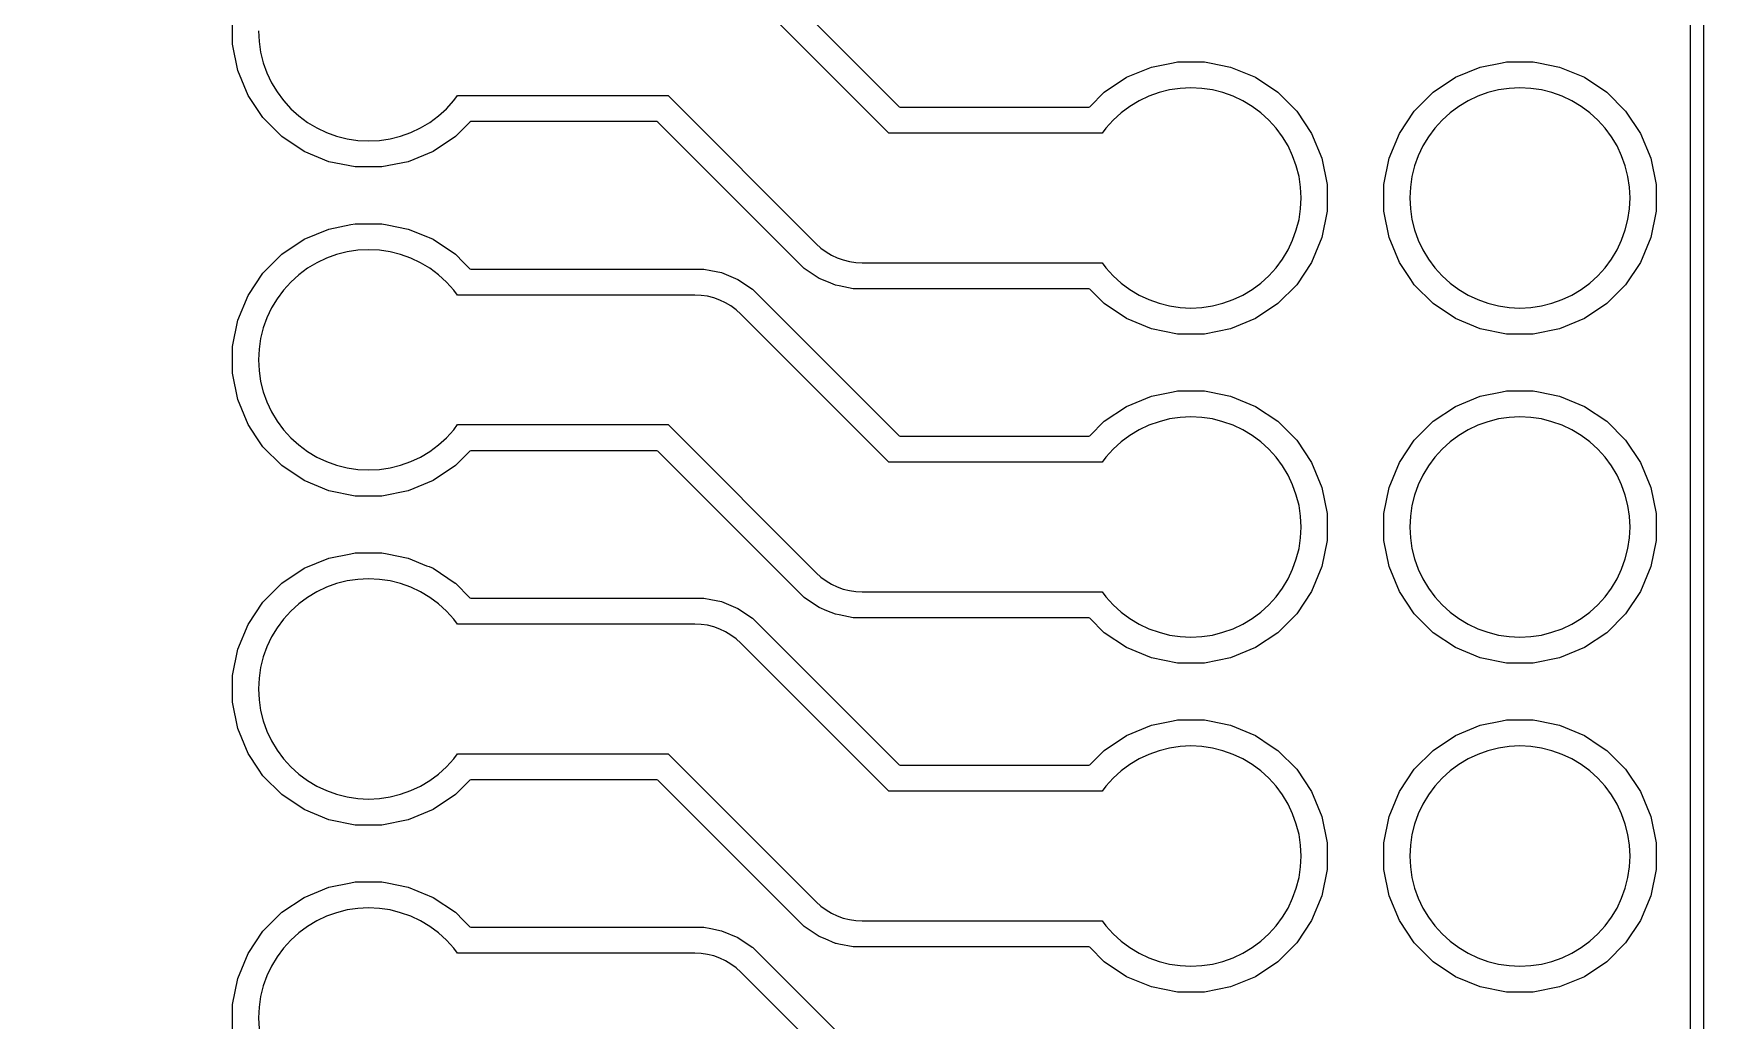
# Model space of a CAD drawing. Header units: metres. Extents: x 44.9 to 117.2, y -105.5 to -49.4.
# Drawn here: x 104.35 to 117.24, y -77.47 to -69.85 of the extents above; entities that cross this region are included whole.
import ezdxf

# ---------------------------------------------------------------- set-up
doc = ezdxf.new("R2010")
doc.units = ezdxf.units.M

msp = doc.modelspace()

# ---------------------------------------------------------------- linework, layer by layer
for points in [[(44.858, -105.51), (44.858, -49.43), (117.242, -49.43), (117.242, -105.51), (44.858, -105.51)], [(117.142, -105.398), (117.142, -49.542)], [(109.901, -69.286), (110.548, -69.933), (111.031, -70.416), (111.039, -70.419), (112.494, -70.419), (112.502, -70.416), (112.614, -70.304), (112.614, -70.304), (112.614, -70.304), (112.614, -70.304), (112.614, -70.304), (112.614, -70.304), (112.786, -70.189), (112.786, -70.189), (112.786, -70.189), (112.786, -70.189), (112.786, -70.189), (112.786, -70.189), (112.978, -70.11), (112.978, -70.11), (112.978, -70.11), (112.978, -70.11), (112.978, -70.11), (112.978, -70.11), (112.978, -70.11), (112.978, -70.11), (113.147, -70.076), (113.181, -70.069), (113.181, -70.069), (113.181, -70.069), (113.181, -70.069), (113.181, -70.069), (113.181, -70.069), (113.387, -70.069), (113.387, -70.069), (113.387, -70.069), (113.387, -70.069), (113.387, -70.069), (113.387, -70.069), (113.428, -70.077), (113.59, -70.11), (113.59, -70.11), (113.59, -70.11), (113.59, -70.11), (113.59, -70.11), (113.59, -70.11), (113.59, -70.11), (113.59, -70.11), (113.782, -70.189), (113.782, -70.189), (113.782, -70.189), (113.782, -70.189), (113.782, -70.189), (113.782, -70.189), (113.954, -70.304), (113.954, -70.304), (113.954, -70.304), (113.954, -70.304), (113.954, -70.304), (113.954, -70.304), (113.954, -70.304), (113.954, -70.304), (114.1, -70.45), (114.1, -70.45), (114.1, -70.45), (114.1, -70.45), (114.1, -70.45), (114.1, -70.45), (114.215, -70.622), (114.215, -70.622), (114.215, -70.622), (114.215, -70.622), (114.215, -70.622), (114.215, -70.622), (114.294, -70.814), (114.294, -70.814), (114.294, -70.814), (114.294, -70.814), (114.294, -70.814), (114.294, -70.814), (114.335, -71.017), (114.335, -71.017), (114.335, -71.017), (114.335, -71.017), (114.335, -71.017), (114.335, -71.017), (114.335, -71.223), (114.335, -71.223), (114.335, -71.223), (114.335, -71.223), (114.335, -71.223), (114.335, -71.223), (114.294, -71.426), (114.294, -71.426), (114.294, -71.426), (114.294, -71.426), (114.294, -71.426), (114.294, -71.426), (114.215, -71.618), (114.215, -71.618), (114.215, -71.618), (114.215, -71.618), (114.215, -71.618), (114.215, -71.618), (114.1, -71.79), (114.1, -71.79), (114.1, -71.79), (114.1, -71.79), (114.1, -71.79), (114.1, -71.79), (113.954, -71.936), (113.954, -71.936), (113.954, -71.936), (113.954, -71.936), (113.954, -71.936), (113.954, -71.936), (113.782, -72.051), (113.782, -72.051), (113.782, -72.051), (113.782, -72.051), (113.782, -72.051), (113.782, -72.051), (113.59, -72.13), (113.59, -72.13), (113.59, -72.13), (113.59, -72.13), (113.59, -72.13), (113.59, -72.13), (113.387, -72.171), (113.387, -72.171), (113.387, -72.171), (113.387, -72.171), (113.387, -72.171), (113.387, -72.171), (113.181, -72.171), (113.181, -72.171), (113.181, -72.171), (113.181, -72.171), (113.181, -72.171), (113.181, -72.171), (112.978, -72.13), (112.978, -72.13), (112.978, -72.13), (112.978, -72.13), (112.978, -72.13), (112.978, -72.13), (112.786, -72.051), (112.786, -72.051), (112.786, -72.051), (112.786, -72.051), (112.786, -72.051), (112.786, -72.051), (112.614, -71.936), (112.614, -71.936), (112.614, -71.936), (112.614, -71.936), (112.614, -71.936), (112.614, -71.936), (112.502, -71.824), (112.494, -71.821), (110.675, -71.821), (110.675, -71.821), (110.675, -71.821), (110.675, -71.821), (110.675, -71.821), (110.675, -71.821), (110.567, -71.799), (110.54, -71.794), (110.54, -71.794), (110.54, -71.794), (110.54, -71.794), (110.54, -71.794), (110.54, -71.794), (110.484, -71.771), (110.412, -71.741), (110.412, -71.741), (110.412, -71.741), (110.412, -71.741), (110.412, -71.741), (110.412, -71.741), (110.297, -71.664), (110.297, -71.664), (110.297, -71.664), (110.297, -71.664), (110.297, -71.664), (110.297, -71.664), (109.719, -71.086), (109.167, -70.534), (109.159, -70.531), (107.724, -70.531), (107.716, -70.534), (107.604, -70.646), (107.604, -70.646), (107.604, -70.646), (107.604, -70.646), (107.604, -70.646), (107.604, -70.646), (107.432, -70.761), (107.432, -70.761), (107.432, -70.761), (107.432, -70.761), (107.432, -70.761), (107.432, -70.761), (107.24, -70.84), (107.24, -70.84), (107.24, -70.84), (107.24, -70.84), (107.24, -70.84), (107.24, -70.84), (107.037, -70.881), (107.037, -70.881), (107.037, -70.881), (107.037, -70.881), (107.037, -70.881), (107.037, -70.881), (106.831, -70.881), (106.831, -70.881), (106.831, -70.881), (106.831, -70.881), (106.831, -70.881), (106.831, -70.881), (106.628, -70.84), (106.628, -70.84), (106.628, -70.84), (106.628, -70.84), (106.628, -70.84), (106.628, -70.84), (106.436, -70.761), (106.436, -70.761), (106.436, -70.761), (106.436, -70.761), (106.436, -70.761), (106.436, -70.761), (106.264, -70.646), (106.264, -70.646), (106.264, -70.646), (106.264, -70.646), (106.264, -70.646), (106.264, -70.646), (106.118, -70.5), (106.118, -70.5), (106.118, -70.5), (106.118, -70.5), (106.118, -70.5), (106.118, -70.5), (106.118, -70.5), (106.118, -70.5), (106.003, -70.328), (106.003, -70.328), (106.003, -70.328), (106.003, -70.328), (106.003, -70.328), (106.003, -70.328), (105.924, -70.136), (105.924, -70.136), (105.924, -70.136), (105.924, -70.136), (105.924, -70.136), (105.924, -70.136), (105.924, -70.136), (105.924, -70.136), (105.883, -69.933), (105.883, -69.933), (105.883, -69.933), (105.883, -69.933), (105.883, -69.933), (105.883, -69.933), (105.883, -69.727)], [(106.088, -69.913), (106.1, -69.996), (106.121, -70.077), (106.149, -70.155), (106.184, -70.231), (106.227, -70.302), (106.277, -70.369), (106.333, -70.431), (106.395, -70.487), (106.462, -70.537), (106.533, -70.58), (106.609, -70.615), (106.687, -70.643), (106.687, -70.643), (106.768, -70.664), (106.851, -70.676), (106.934, -70.68), (107.017, -70.676), (107.1, -70.664), (107.181, -70.643), (107.259, -70.615), (107.335, -70.58), (107.406, -70.537), (107.473, -70.487), (107.535, -70.431), (107.591, -70.369), (107.62, -70.33), (107.62, -70.33), (107.62, -70.33), (107.62, -70.33), (107.62, -70.33), (107.62, -70.33), (107.62, -70.33), (107.62, -70.33), (107.62, -70.33), (107.62, -70.33), (107.62, -70.33), (107.62, -70.33), (107.62, -70.33), (107.62, -70.33), (107.62, -70.33), (107.62, -70.33), (107.62, -70.33), (107.62, -70.33), (107.62, -70.33), (107.62, -70.33), (107.62, -70.33), (107.62, -70.33), (109.247, -70.33), (109.247, -70.33), (109.247, -70.33), (109.247, -70.33), (109.247, -70.33), (109.247, -70.33), (109.247, -70.33), (109.247, -70.33), (109.247, -70.33), (109.247, -70.33), (109.247, -70.33), (109.247, -70.33), (109.247, -70.33), (109.247, -70.33), (109.247, -70.33), (109.247, -70.33), (109.247, -70.33), (109.247, -70.33), (110.39, -71.474), (110.427, -71.507), (110.466, -71.536), (110.508, -71.561), (110.553, -71.582), (110.599, -71.599), (110.599, -71.599), (110.646, -71.611), (110.695, -71.618), (110.744, -71.62), (112.598, -71.62), (112.598, -71.62), (112.598, -71.62), (112.598, -71.62), (112.598, -71.62), (112.598, -71.62), (112.598, -71.62), (112.598, -71.62), (112.598, -71.62), (112.598, -71.62), (112.598, -71.62), (112.598, -71.62), (112.598, -71.62), (112.598, -71.62), (112.598, -71.62), (112.598, -71.62), (112.598, -71.62), (112.598, -71.62), (112.598, -71.62), (112.598, -71.62), (112.598, -71.62), (112.598, -71.62), (112.627, -71.659), (112.683, -71.721), (112.745, -71.777), (112.812, -71.827), (112.883, -71.87), (112.959, -71.905), (113.037, -71.933), (113.037, -71.933), (113.118, -71.954), (113.201, -71.966), (113.284, -71.97), (113.367, -71.966), (113.45, -71.954), (113.531, -71.933), (113.609, -71.905), (113.685, -71.87), (113.756, -71.827), (113.823, -71.777), (113.885, -71.721), (113.941, -71.659), (113.991, -71.592), (114.034, -71.521), (114.069, -71.445), (114.097, -71.367), (114.097, -71.367), (114.118, -71.286), (114.13, -71.203), (114.134, -71.12), (114.13, -71.037), (114.118, -70.954), (114.097, -70.873), (114.069, -70.795), (114.034, -70.719), (113.991, -70.648), (113.941, -70.581), (113.885, -70.519), (113.823, -70.463), (113.756, -70.413), (113.685, -70.37), (113.609, -70.335), (113.531, -70.307), (113.531, -70.307), (113.45, -70.286), (113.367, -70.274), (113.284, -70.27), (113.201, -70.274), (113.118, -70.286), (113.037, -70.307), (112.959, -70.335), (112.883, -70.37), (112.812, -70.413), (112.745, -70.463), (112.683, -70.519), (112.627, -70.581), (112.598, -70.62), (112.598, -70.62), (112.598, -70.62), (112.598, -70.62), (112.598, -70.62), (112.598, -70.62), (112.598, -70.62), (112.598, -70.62), (112.598, -70.62), (112.598, -70.62), (112.598, -70.62), (112.598, -70.62), (112.598, -70.62), (112.598, -70.62), (112.598, -70.62), (112.598, -70.62), (112.598, -70.62), (112.598, -70.62), (112.598, -70.62), (112.598, -70.62), (112.598, -70.62), (112.598, -70.62), (110.951, -70.62), (110.951, -70.62), (110.951, -70.62), (110.951, -70.62), (110.951, -70.62), (110.951, -70.62), (110.951, -70.62), (110.951, -70.62), (110.951, -70.62), (110.951, -70.62), (110.951, -70.62), (110.951, -70.62), (110.951, -70.62), (110.951, -70.62), (110.951, -70.62), (110.951, -70.62), (110.951, -70.62), (110.951, -70.62), (109.808, -69.476)], [(106.084, -69.83), (106.088, -69.913)], [(114.773, -71.017), (114.814, -70.814), (114.814, -70.814), (114.814, -70.814), (114.814, -70.814), (114.814, -70.814), (114.814, -70.814), (114.814, -70.814), (114.814, -70.814), (114.893, -70.622), (114.893, -70.622), (114.893, -70.622), (114.893, -70.622), (114.893, -70.622), (114.893, -70.622), (115.008, -70.45), (115.008, -70.45), (115.008, -70.45), (115.008, -70.45), (115.008, -70.45), (115.008, -70.45), (115.154, -70.304), (115.154, -70.304), (115.154, -70.304), (115.154, -70.304), (115.154, -70.304), (115.154, -70.304), (115.326, -70.189), (115.326, -70.189), (115.326, -70.189), (115.326, -70.189), (115.326, -70.189), (115.326, -70.189), (115.518, -70.11), (115.518, -70.11), (115.518, -70.11), (115.518, -70.11), (115.518, -70.11), (115.518, -70.11), (115.518, -70.11), (115.518, -70.11), (115.687, -70.076), (115.721, -70.069), (115.721, -70.069), (115.721, -70.069), (115.721, -70.069), (115.721, -70.069), (115.721, -70.069), (115.927, -70.069), (115.927, -70.069), (115.927, -70.069), (115.927, -70.069), (115.927, -70.069), (115.927, -70.069), (115.968, -70.077), (116.13, -70.11), (116.13, -70.11), (116.13, -70.11), (116.13, -70.11), (116.13, -70.11), (116.13, -70.11), (116.13, -70.11), (116.13, -70.11), (116.322, -70.189), (116.322, -70.189), (116.322, -70.189), (116.322, -70.189), (116.322, -70.189), (116.322, -70.189), (116.494, -70.304), (116.494, -70.304), (116.494, -70.304), (116.494, -70.304), (116.494, -70.304), (116.494, -70.304), (116.494, -70.304), (116.494, -70.304), (116.64, -70.45), (116.64, -70.45), (116.64, -70.45), (116.64, -70.45), (116.64, -70.45), (116.64, -70.45), (116.755, -70.622), (116.755, -70.622), (116.755, -70.622), (116.755, -70.622), (116.755, -70.622), (116.755, -70.622), (116.834, -70.814), (116.834, -70.814), (116.834, -70.814), (116.834, -70.814), (116.834, -70.814), (116.834, -70.814), (116.875, -71.017), (116.875, -71.017), (116.875, -71.017), (116.875, -71.017), (116.875, -71.017), (116.875, -71.017), (116.875, -71.223), (116.875, -71.223), (116.875, -71.223), (116.875, -71.223), (116.875, -71.223), (116.875, -71.223), (116.834, -71.426), (116.834, -71.426), (116.834, -71.426), (116.834, -71.426), (116.834, -71.426), (116.834, -71.426), (116.755, -71.618), (116.755, -71.618), (116.755, -71.618), (116.755, -71.618), (116.755, -71.618), (116.755, -71.618), (116.64, -71.79), (116.64, -71.79), (116.64, -71.79), (116.64, -71.79), (116.64, -71.79), (116.64, -71.79), (116.494, -71.936), (116.494, -71.936), (116.494, -71.936), (116.494, -71.936), (116.494, -71.936), (116.494, -71.936), (116.322, -72.051), (116.322, -72.051), (116.322, -72.051), (116.322, -72.051), (116.322, -72.051), (116.322, -72.051), (116.13, -72.13), (116.13, -72.13), (116.13, -72.13), (116.13, -72.13), (116.13, -72.13), (116.13, -72.13), (115.927, -72.171), (115.927, -72.171), (115.927, -72.171), (115.927, -72.171), (115.927, -72.171), (115.927, -72.171), (115.721, -72.171), (115.721, -72.171), (115.721, -72.171), (115.721, -72.171), (115.721, -72.171), (115.721, -72.171), (115.518, -72.13), (115.518, -72.13), (115.518, -72.13), (115.518, -72.13), (115.518, -72.13), (115.518, -72.13), (115.326, -72.051), (115.326, -72.051), (115.326, -72.051), (115.326, -72.051), (115.326, -72.051), (115.326, -72.051), (115.154, -71.936), (115.154, -71.936), (115.154, -71.936), (115.154, -71.936), (115.154, -71.936), (115.154, -71.936), (115.008, -71.79), (115.008, -71.79), (115.008, -71.79), (115.008, -71.79), (115.008, -71.79), (115.008, -71.79), (114.981, -71.749), (114.893, -71.618), (114.893, -71.618), (114.893, -71.618), (114.893, -71.618), (114.893, -71.618), (114.893, -71.618), (114.814, -71.426), (114.814, -71.426), (114.814, -71.426), (114.814, -71.426), (114.814, -71.426), (114.814, -71.426), (114.814, -71.426), (114.814, -71.426), (114.773, -71.223), (114.773, -71.223), (114.773, -71.223), (114.773, -71.223), (114.773, -71.223), (114.773, -71.223), (114.773, -71.017), (114.773, -71.017), (114.773, -71.017), (114.773, -71.017), (114.773, -71.017), (114.773, -71.017)], [(114.978, -71.203), (114.99, -71.286), (115.011, -71.367), (115.039, -71.445), (115.074, -71.521), (115.117, -71.592), (115.167, -71.659), (115.223, -71.721), (115.285, -71.777), (115.352, -71.827), (115.423, -71.87), (115.499, -71.905), (115.577, -71.933), (115.577, -71.933), (115.658, -71.954), (115.741, -71.966), (115.824, -71.97), (115.907, -71.966), (115.99, -71.954), (116.071, -71.933), (116.149, -71.905), (116.225, -71.87), (116.296, -71.827), (116.363, -71.777), (116.425, -71.721), (116.481, -71.659), (116.531, -71.592), (116.574, -71.521), (116.609, -71.445), (116.637, -71.367), (116.637, -71.367), (116.658, -71.286), (116.67, -71.203), (116.674, -71.12), (116.67, -71.037), (116.658, -70.954), (116.637, -70.873), (116.609, -70.795), (116.574, -70.719), (116.531, -70.648), (116.481, -70.581), (116.425, -70.519), (116.363, -70.463), (116.296, -70.413), (116.225, -70.37), (116.149, -70.335), (116.071, -70.307), (116.071, -70.307), (115.99, -70.286), (115.907, -70.274), (115.824, -70.27), (115.741, -70.274), (115.658, -70.286), (115.577, -70.307), (115.499, -70.335), (115.423, -70.37), (115.352, -70.413), (115.285, -70.463), (115.223, -70.519), (115.167, -70.581), (115.117, -70.648), (115.074, -70.719), (115.039, -70.795), (115.011, -70.873), (115.011, -70.873), (114.99, -70.954), (114.978, -71.037), (114.974, -71.12), (114.978, -71.203)], [(105.883, -72.267), (105.924, -72.064), (105.924, -72.064), (105.924, -72.064), (105.924, -72.064), (105.924, -72.064), (105.924, -72.064), (105.924, -72.064), (105.924, -72.064), (106.003, -71.872), (106.003, -71.872), (106.003, -71.872), (106.003, -71.872), (106.003, -71.872), (106.003, -71.872), (106.118, -71.7), (106.118, -71.7), (106.118, -71.7), (106.118, -71.7), (106.118, -71.7), (106.118, -71.7), (106.264, -71.554), (106.264, -71.554), (106.264, -71.554), (106.264, -71.554), (106.264, -71.554), (106.264, -71.554), (106.436, -71.439), (106.436, -71.439), (106.436, -71.439), (106.436, -71.439), (106.436, -71.439), (106.436, -71.439), (106.628, -71.36), (106.628, -71.36), (106.628, -71.36), (106.628, -71.36), (106.628, -71.36), (106.628, -71.36), (106.628, -71.36), (106.628, -71.36), (106.797, -71.326), (106.831, -71.319), (106.831, -71.319), (106.831, -71.319), (106.831, -71.319), (106.831, -71.319), (106.831, -71.319), (107.037, -71.319), (107.037, -71.319), (107.037, -71.319), (107.037, -71.319), (107.037, -71.319), (107.037, -71.319), (107.078, -71.327), (107.24, -71.36), (107.24, -71.36), (107.24, -71.36), (107.24, -71.36), (107.24, -71.36), (107.24, -71.36), (107.24, -71.36), (107.24, -71.36), (107.388, -71.421), (107.401, -71.426), (107.432, -71.439), (107.432, -71.439), (107.432, -71.439), (107.432, -71.439), (107.432, -71.439), (107.432, -71.439), (107.604, -71.554), (107.604, -71.554), (107.604, -71.554), (107.604, -71.554), (107.604, -71.554), (107.604, -71.554), (107.604, -71.554), (107.604, -71.554), (107.667, -71.618), (107.716, -71.666), (107.724, -71.669), (109.523, -71.669), (109.523, -71.669), (109.523, -71.669), (109.523, -71.669), (109.523, -71.669), (109.523, -71.669), (109.577, -71.68), (109.658, -71.696), (109.658, -71.696), (109.658, -71.696), (109.658, -71.696), (109.658, -71.696), (109.658, -71.696), (109.786, -71.749), (109.786, -71.749), (109.786, -71.749), (109.786, -71.749), (109.786, -71.749), (109.786, -71.749), (109.898, -71.824), (109.901, -71.826), (109.901, -71.826), (109.901, -71.826), (109.901, -71.826), (109.901, -71.826), (109.901, -71.826), (110.47, -72.395), (111.031, -72.956), (111.039, -72.959), (112.494, -72.959), (112.502, -72.956), (112.614, -72.844), (112.614, -72.844), (112.614, -72.844), (112.614, -72.844), (112.614, -72.844), (112.614, -72.844), (112.786, -72.729), (112.786, -72.729), (112.786, -72.729), (112.786, -72.729), (112.786, -72.729), (112.786, -72.729), (112.978, -72.65), (112.978, -72.65), (112.978, -72.65), (112.978, -72.65), (112.978, -72.65), (112.978, -72.65), (112.978, -72.65), (112.978, -72.65), (113.147, -72.616), (113.181, -72.609), (113.181, -72.609), (113.181, -72.609), (113.181, -72.609), (113.181, -72.609), (113.181, -72.609), (113.387, -72.609), (113.387, -72.609), (113.387, -72.609), (113.387, -72.609), (113.387, -72.609), (113.387, -72.609), (113.428, -72.617), (113.59, -72.65), (113.59, -72.65), (113.59, -72.65), (113.59, -72.65), (113.59, -72.65), (113.59, -72.65), (113.59, -72.65), (113.59, -72.65), (113.782, -72.729), (113.782, -72.729), (113.782, -72.729), (113.782, -72.729), (113.782, -72.729), (113.782, -72.729), (113.954, -72.844), (113.954, -72.844), (113.954, -72.844), (113.954, -72.844), (113.954, -72.844), (113.954, -72.844), (113.954, -72.844), (113.954, -72.844), (114.1, -72.99), (114.1, -72.99), (114.1, -72.99), (114.1, -72.99), (114.1, -72.99), (114.1, -72.99), (114.215, -73.162), (114.215, -73.162), (114.215, -73.162), (114.215, -73.162), (114.215, -73.162), (114.215, -73.162), (114.294, -73.354), (114.294, -73.354), (114.294, -73.354), (114.294, -73.354), (114.294, -73.354), (114.294, -73.354), (114.335, -73.557), (114.335, -73.557), (114.335, -73.557), (114.335, -73.557), (114.335, -73.557), (114.335, -73.557), (114.335, -73.763), (114.335, -73.763), (114.335, -73.763), (114.335, -73.763), (114.335, -73.763), (114.335, -73.763), (114.294, -73.966), (114.294, -73.966), (114.294, -73.966), (114.294, -73.966), (114.294, -73.966), (114.294, -73.966), (114.215, -74.158), (114.215, -74.158), (114.215, -74.158), (114.215, -74.158), (114.215, -74.158), (114.215, -74.158), (114.1, -74.33), (114.1, -74.33), (114.1, -74.33), (114.1, -74.33), (114.1, -74.33), (114.1, -74.33), (113.954, -74.476), (113.954, -74.476), (113.954, -74.476), (113.954, -74.476), (113.954, -74.476), (113.954, -74.476), (113.782, -74.591), (113.782, -74.591), (113.782, -74.591), (113.782, -74.591), (113.782, -74.591), (113.782, -74.591), (113.59, -74.67), (113.59, -74.67), (113.59, -74.67), (113.59, -74.67), (113.59, -74.67), (113.59, -74.67), (113.387, -74.711), (113.387, -74.711), (113.387, -74.711), (113.387, -74.711), (113.387, -74.711), (113.387, -74.711), (113.181, -74.711), (113.181, -74.711), (113.181, -74.711), (113.181, -74.711), (113.181, -74.711), (113.181, -74.711), (112.978, -74.67), (112.978, -74.67), (112.978, -74.67), (112.978, -74.67), (112.978, -74.67), (112.978, -74.67), (112.786, -74.591), (112.786, -74.591), (112.786, -74.591), (112.786, -74.591), (112.786, -74.591), (112.786, -74.591), (112.614, -74.476), (112.614, -74.476), (112.614, -74.476), (112.614, -74.476), (112.614, -74.476), (112.614, -74.476), (112.502, -74.364), (112.494, -74.361), (110.675, -74.361), (110.675, -74.361), (110.675, -74.361), (110.675, -74.361), (110.675, -74.361), (110.675, -74.361), (110.567, -74.339), (110.54, -74.334), (110.54, -74.334), (110.54, -74.334), (110.54, -74.334), (110.54, -74.334), (110.54, -74.334), (110.472, -74.306), (110.412, -74.281), (110.412, -74.281), (110.412, -74.281), (110.412, -74.281), (110.412, -74.281), (110.412, -74.281), (110.361, -74.247), (110.297, -74.204), (110.297, -74.204), (110.297, -74.204), (110.297, -74.204), (110.297, -74.204), (110.297, -74.204), (110.297, -74.204), (109.823, -73.73), (109.167, -73.074), (109.159, -73.071), (107.724, -73.071), (107.716, -73.074), (107.604, -73.186), (107.604, -73.186), (107.604, -73.186), (107.604, -73.186), (107.604, -73.186), (107.604, -73.186), (107.432, -73.301), (107.432, -73.301), (107.432, -73.301), (107.432, -73.301), (107.432, -73.301), (107.432, -73.301), (107.24, -73.38), (107.24, -73.38), (107.24, -73.38), (107.24, -73.38), (107.24, -73.38), (107.24, -73.38), (107.037, -73.421), (107.037, -73.421), (107.037, -73.421), (107.037, -73.421), (107.037, -73.421), (107.037, -73.421), (106.831, -73.421), (106.831, -73.421), (106.831, -73.421), (106.831, -73.421), (106.831, -73.421), (106.831, -73.421), (106.628, -73.38), (106.628, -73.38), (106.628, -73.38), (106.628, -73.38), (106.628, -73.38), (106.628, -73.38), (106.436, -73.301), (106.436, -73.301), (106.436, -73.301), (106.436, -73.301), (106.436, -73.301), (106.436, -73.301), (106.264, -73.186), (106.264, -73.186), (106.264, -73.186), (106.264, -73.186), (106.264, -73.186), (106.264, -73.186), (106.118, -73.04), (106.118, -73.04), (106.118, -73.04), (106.118, -73.04), (106.118, -73.04), (106.118, -73.04), (106.067, -72.964), (106.003, -72.868), (106.003, -72.868), (106.003, -72.868), (106.003, -72.868), (106.003, -72.868), (106.003, -72.868), (105.924, -72.676), (105.924, -72.676), (105.924, -72.676), (105.924, -72.676), (105.924, -72.676), (105.924, -72.676), (105.924, -72.676), (105.924, -72.676), (105.883, -72.473), (105.883, -72.473), (105.883, -72.473), (105.883, -72.473), (105.883, -72.473), (105.883, -72.473), (105.883, -72.267), (105.883, -72.267), (105.883, -72.267), (105.883, -72.267), (105.883, -72.267), (105.883, -72.267)], [(106.088, -72.453), (106.1, -72.536), (106.121, -72.617), (106.149, -72.695), (106.184, -72.771), (106.227, -72.842), (106.277, -72.909), (106.333, -72.971), (106.395, -73.027), (106.462, -73.077), (106.533, -73.12), (106.609, -73.155), (106.687, -73.183), (106.687, -73.183), (106.768, -73.204), (106.851, -73.216), (106.934, -73.22), (107.017, -73.216), (107.1, -73.204), (107.181, -73.183), (107.259, -73.155), (107.335, -73.12), (107.406, -73.077), (107.473, -73.027), (107.535, -72.971), (107.591, -72.909), (107.62, -72.87), (107.62, -72.87), (107.62, -72.87), (107.62, -72.87), (107.62, -72.87), (107.62, -72.87), (107.62, -72.87), (107.62, -72.87), (107.62, -72.87), (107.62, -72.87), (107.62, -72.87), (107.62, -72.87), (107.62, -72.87), (107.62, -72.87), (107.62, -72.87), (107.62, -72.87), (107.62, -72.87), (107.62, -72.87), (107.62, -72.87), (107.62, -72.87), (107.62, -72.87), (107.62, -72.87), (109.247, -72.87), (109.247, -72.87), (109.247, -72.87), (109.247, -72.87), (109.247, -72.87), (109.247, -72.87), (109.247, -72.87), (109.247, -72.87), (109.247, -72.87), (109.247, -72.87), (109.247, -72.87), (109.247, -72.87), (109.247, -72.87), (109.247, -72.87), (109.247, -72.87), (109.247, -72.87), (109.247, -72.87), (109.247, -72.87), (110.39, -74.014), (110.427, -74.047), (110.466, -74.076), (110.508, -74.101), (110.553, -74.122), (110.599, -74.139), (110.599, -74.139), (110.646, -74.151), (110.695, -74.158), (110.744, -74.16), (112.598, -74.16), (112.598, -74.16), (112.598, -74.16), (112.598, -74.16), (112.598, -74.16), (112.598, -74.16), (112.598, -74.16), (112.598, -74.16), (112.598, -74.16), (112.598, -74.16), (112.598, -74.16), (112.598, -74.16), (112.598, -74.16), (112.598, -74.16), (112.598, -74.16), (112.598, -74.16), (112.598, -74.16), (112.598, -74.16), (112.598, -74.16), (112.598, -74.16), (112.598, -74.16), (112.598, -74.16), (112.627, -74.199), (112.683, -74.261), (112.745, -74.317), (112.812, -74.367), (112.883, -74.41), (112.959, -74.445), (113.037, -74.473), (113.037, -74.473), (113.118, -74.494), (113.201, -74.506), (113.284, -74.51), (113.367, -74.506), (113.45, -74.494), (113.531, -74.473), (113.609, -74.445), (113.685, -74.41), (113.756, -74.367), (113.823, -74.317), (113.885, -74.261), (113.941, -74.199), (113.991, -74.132), (114.034, -74.061), (114.069, -73.985), (114.097, -73.907), (114.097, -73.907), (114.118, -73.826), (114.13, -73.743), (114.134, -73.66), (114.13, -73.577), (114.118, -73.494), (114.097, -73.413), (114.069, -73.335), (114.034, -73.259), (113.991, -73.188), (113.941, -73.121), (113.885, -73.059), (113.823, -73.003), (113.756, -72.953), (113.685, -72.91), (113.609, -72.875), (113.531, -72.847), (113.531, -72.847), (113.45, -72.826), (113.367, -72.814), (113.284, -72.81), (113.201, -72.814), (113.118, -72.826), (113.037, -72.847), (112.959, -72.875), (112.883, -72.91), (112.812, -72.953), (112.745, -73.003), (112.683, -73.059), (112.627, -73.121), (112.598, -73.16), (112.598, -73.16), (112.598, -73.16), (112.598, -73.16), (112.598, -73.16), (112.598, -73.16), (112.598, -73.16), (112.598, -73.16), (112.598, -73.16), (112.598, -73.16), (112.598, -73.16), (112.598, -73.16), (112.598, -73.16), (112.598, -73.16), (112.598, -73.16), (112.598, -73.16), (112.598, -73.16), (112.598, -73.16), (112.598, -73.16), (112.598, -73.16), (112.598, -73.16), (112.598, -73.16), (110.951, -73.16), (110.951, -73.16), (110.951, -73.16), (110.951, -73.16), (110.951, -73.16), (110.951, -73.16), (110.951, -73.16), (110.951, -73.16), (110.951, -73.16), (110.951, -73.16), (110.951, -73.16), (110.951, -73.16), (110.951, -73.16), (110.951, -73.16), (110.951, -73.16), (110.951, -73.16), (110.951, -73.16), (110.951, -73.16), (109.808, -72.016), (109.771, -71.983), (109.732, -71.954), (109.69, -71.929), (109.645, -71.908), (109.599, -71.891), (109.599, -71.891), (109.552, -71.879), (109.503, -71.872), (109.454, -71.87), (107.62, -71.87), (107.62, -71.87), (107.62, -71.87), (107.62, -71.87), (107.62, -71.87), (107.62, -71.87), (107.62, -71.87), (107.62, -71.87), (107.62, -71.87), (107.62, -71.87), (107.62, -71.87), (107.62, -71.87), (107.62, -71.87), (107.62, -71.87), (107.62, -71.87), (107.62, -71.87), (107.62, -71.87), (107.62, -71.87), (107.62, -71.87), (107.62, -71.87), (107.62, -71.87), (107.62, -71.87), (107.591, -71.831), (107.535, -71.769), (107.473, -71.713), (107.406, -71.663), (107.335, -71.62), (107.259, -71.585), (107.181, -71.557), (107.181, -71.557), (107.1, -71.536), (107.017, -71.524), (106.934, -71.52), (106.851, -71.524), (106.768, -71.536), (106.687, -71.557), (106.609, -71.585), (106.533, -71.62), (106.462, -71.663), (106.395, -71.713), (106.333, -71.769), (106.277, -71.831), (106.227, -71.898), (106.184, -71.969), (106.149, -72.045), (106.121, -72.123), (106.121, -72.123), (106.1, -72.204), (106.088, -72.287), (106.084, -72.37), (106.088, -72.453)], [(114.773, -73.557), (114.814, -73.354), (114.814, -73.354), (114.814, -73.354), (114.814, -73.354), (114.814, -73.354), (114.814, -73.354), (114.814, -73.354), (114.814, -73.354), (114.893, -73.162), (114.893, -73.162), (114.893, -73.162), (114.893, -73.162), (114.893, -73.162), (114.893, -73.162), (115.008, -72.99), (115.008, -72.99), (115.008, -72.99), (115.008, -72.99), (115.008, -72.99), (115.008, -72.99), (115.154, -72.844), (115.154, -72.844), (115.154, -72.844), (115.154, -72.844), (115.154, -72.844), (115.154, -72.844), (115.326, -72.729), (115.326, -72.729), (115.326, -72.729), (115.326, -72.729), (115.326, -72.729), (115.326, -72.729), (115.518, -72.65), (115.518, -72.65), (115.518, -72.65), (115.518, -72.65), (115.518, -72.65), (115.518, -72.65), (115.518, -72.65), (115.518, -72.65), (115.687, -72.616), (115.721, -72.609), (115.721, -72.609), (115.721, -72.609), (115.721, -72.609), (115.721, -72.609), (115.721, -72.609), (115.927, -72.609), (115.927, -72.609), (115.927, -72.609), (115.927, -72.609), (115.927, -72.609), (115.927, -72.609), (115.968, -72.617), (116.13, -72.65), (116.13, -72.65), (116.13, -72.65), (116.13, -72.65), (116.13, -72.65), (116.13, -72.65), (116.13, -72.65), (116.13, -72.65), (116.322, -72.729), (116.322, -72.729), (116.322, -72.729), (116.322, -72.729), (116.322, -72.729), (116.322, -72.729), (116.494, -72.844), (116.494, -72.844), (116.494, -72.844), (116.494, -72.844), (116.494, -72.844), (116.494, -72.844), (116.494, -72.844), (116.494, -72.844), (116.64, -72.99), (116.64, -72.99), (116.64, -72.99), (116.64, -72.99), (116.64, -72.99), (116.64, -72.99), (116.755, -73.162), (116.755, -73.162), (116.755, -73.162), (116.755, -73.162), (116.755, -73.162), (116.755, -73.162), (116.834, -73.354), (116.834, -73.354), (116.834, -73.354), (116.834, -73.354), (116.834, -73.354), (116.834, -73.354), (116.875, -73.557), (116.875, -73.557), (116.875, -73.557), (116.875, -73.557), (116.875, -73.557), (116.875, -73.557), (116.875, -73.763), (116.875, -73.763), (116.875, -73.763), (116.875, -73.763), (116.875, -73.763), (116.875, -73.763), (116.834, -73.966), (116.834, -73.966), (116.834, -73.966), (116.834, -73.966), (116.834, -73.966), (116.834, -73.966), (116.755, -74.158), (116.755, -74.158), (116.755, -74.158), (116.755, -74.158), (116.755, -74.158), (116.755, -74.158), (116.64, -74.33), (116.64, -74.33), (116.64, -74.33), (116.64, -74.33), (116.64, -74.33), (116.64, -74.33), (116.494, -74.476), (116.494, -74.476), (116.494, -74.476), (116.494, -74.476), (116.494, -74.476), (116.494, -74.476), (116.322, -74.591), (116.322, -74.591), (116.322, -74.591), (116.322, -74.591), (116.322, -74.591), (116.322, -74.591), (116.13, -74.67), (116.13, -74.67), (116.13, -74.67), (116.13, -74.67), (116.13, -74.67), (116.13, -74.67), (115.927, -74.711), (115.927, -74.711), (115.927, -74.711), (115.927, -74.711), (115.927, -74.711), (115.927, -74.711), (115.721, -74.711), (115.721, -74.711), (115.721, -74.711), (115.721, -74.711), (115.721, -74.711), (115.721, -74.711), (115.518, -74.67), (115.518, -74.67), (115.518, -74.67), (115.518, -74.67), (115.518, -74.67), (115.518, -74.67), (115.326, -74.591), (115.326, -74.591), (115.326, -74.591), (115.326, -74.591), (115.326, -74.591), (115.326, -74.591), (115.154, -74.476), (115.154, -74.476), (115.154, -74.476), (115.154, -74.476), (115.154, -74.476), (115.154, -74.476), (115.008, -74.33), (115.008, -74.33), (115.008, -74.33), (115.008, -74.33), (115.008, -74.33), (115.008, -74.33), (115.008, -74.33), (115.008, -74.33), (114.893, -74.158), (114.893, -74.158), (114.893, -74.158), (114.893, -74.158), (114.893, -74.158), (114.893, -74.158), (114.814, -73.966), (114.814, -73.966), (114.814, -73.966), (114.814, -73.966), (114.814, -73.966), (114.814, -73.966), (114.814, -73.966), (114.814, -73.966), (114.773, -73.763), (114.773, -73.763), (114.773, -73.763), (114.773, -73.763), (114.773, -73.763), (114.773, -73.763), (114.773, -73.557), (114.773, -73.557), (114.773, -73.557), (114.773, -73.557), (114.773, -73.557), (114.773, -73.557)], [(114.978, -73.743), (114.99, -73.826), (115.011, -73.907), (115.039, -73.985), (115.074, -74.061), (115.117, -74.132), (115.167, -74.199), (115.223, -74.261), (115.285, -74.317), (115.352, -74.367), (115.423, -74.41), (115.499, -74.445), (115.577, -74.473), (115.577, -74.473), (115.658, -74.494), (115.741, -74.506), (115.824, -74.51), (115.907, -74.506), (115.99, -74.494), (116.071, -74.473), (116.149, -74.445), (116.225, -74.41), (116.296, -74.367), (116.363, -74.317), (116.425, -74.261), (116.481, -74.199), (116.531, -74.132), (116.574, -74.061), (116.609, -73.985), (116.637, -73.907), (116.637, -73.907), (116.658, -73.826), (116.67, -73.743), (116.674, -73.66), (116.67, -73.577), (116.658, -73.494), (116.637, -73.413), (116.609, -73.335), (116.574, -73.259), (116.531, -73.188), (116.481, -73.121), (116.425, -73.059), (116.363, -73.003), (116.296, -72.953), (116.225, -72.91), (116.149, -72.875), (116.071, -72.847), (116.071, -72.847), (115.99, -72.826), (115.907, -72.814), (115.824, -72.81), (115.741, -72.814), (115.658, -72.826), (115.577, -72.847), (115.499, -72.875), (115.423, -72.91), (115.352, -72.953), (115.285, -73.003), (115.223, -73.059), (115.167, -73.121), (115.117, -73.188), (115.074, -73.259), (115.039, -73.335), (115.011, -73.413), (115.011, -73.413), (114.99, -73.494), (114.978, -73.577), (114.974, -73.66), (114.978, -73.743)], [(105.883, -74.807), (105.924, -74.604), (105.924, -74.604), (105.924, -74.604), (105.924, -74.604), (105.924, -74.604), (105.924, -74.604), (105.924, -74.604), (105.924, -74.604), (106.003, -74.412), (106.003, -74.412), (106.003, -74.412), (106.003, -74.412), (106.003, -74.412), (106.003, -74.412), (106.118, -74.24), (106.118, -74.24), (106.118, -74.24), (106.118, -74.24), (106.118, -74.24), (106.118, -74.24), (106.264, -74.094), (106.264, -74.094), (106.264, -74.094), (106.264, -74.094), (106.264, -74.094), (106.264, -74.094), (106.436, -73.979), (106.436, -73.979), (106.436, -73.979), (106.436, -73.979), (106.436, -73.979), (106.436, -73.979), (106.628, -73.9), (106.628, -73.9), (106.628, -73.9), (106.628, -73.9), (106.628, -73.9), (106.628, -73.9), (106.628, -73.9), (106.628, -73.9), (106.797, -73.866), (106.831, -73.859), (106.831, -73.859), (106.831, -73.859), (106.831, -73.859), (106.831, -73.859), (106.831, -73.859), (107.037, -73.859), (107.037, -73.859), (107.037, -73.859), (107.037, -73.859), (107.037, -73.859), (107.037, -73.859), (107.078, -73.867), (107.24, -73.9), (107.24, -73.9), (107.24, -73.9), (107.24, -73.9), (107.24, -73.9), (107.24, -73.9), (107.24, -73.9), (107.24, -73.9), (107.382, -73.959), (107.401, -73.966), (107.432, -73.979), (107.432, -73.979), (107.432, -73.979), (107.432, -73.979), (107.432, -73.979), (107.432, -73.979), (107.603, -74.094), (107.604, -74.094), (107.604, -74.094), (107.604, -74.094), (107.604, -74.094), (107.604, -74.094), (107.604, -74.094), (107.716, -74.206), (107.724, -74.209), (109.523, -74.209), (109.523, -74.209), (109.523, -74.209), (109.523, -74.209), (109.523, -74.209), (109.523, -74.209), (109.577, -74.22), (109.658, -74.236), (109.658, -74.236), (109.658, -74.236), (109.658, -74.236), (109.658, -74.236), (109.658, -74.236), (109.786, -74.289), (109.786, -74.289), (109.786, -74.289), (109.786, -74.289), (109.786, -74.289), (109.786, -74.289), (109.898, -74.364), (109.901, -74.366), (109.901, -74.366), (109.901, -74.366), (109.901, -74.366), (109.901, -74.366), (109.901, -74.366), (110.492, -74.957), (111.031, -75.496), (111.039, -75.499), (112.494, -75.499), (112.502, -75.496), (112.614, -75.384), (112.614, -75.384), (112.614, -75.384), (112.614, -75.384), (112.614, -75.384), (112.614, -75.384), (112.786, -75.269), (112.786, -75.269), (112.786, -75.269), (112.786, -75.269), (112.786, -75.269), (112.786, -75.269), (112.978, -75.19), (112.978, -75.19), (112.978, -75.19), (112.978, -75.19), (112.978, -75.19), (112.978, -75.19), (112.978, -75.19), (112.978, -75.19), (113.147, -75.156), (113.181, -75.149), (113.181, -75.149), (113.181, -75.149), (113.181, -75.149), (113.181, -75.149), (113.181, -75.149), (113.387, -75.149), (113.387, -75.149), (113.387, -75.149), (113.387, -75.149), (113.387, -75.149), (113.387, -75.149), (113.428, -75.157), (113.59, -75.19), (113.59, -75.19), (113.59, -75.19), (113.59, -75.19), (113.59, -75.19), (113.59, -75.19), (113.59, -75.19), (113.59, -75.19), (113.782, -75.269), (113.782, -75.269), (113.782, -75.269), (113.782, -75.269), (113.782, -75.269), (113.782, -75.269), (113.904, -75.351), (113.954, -75.384), (113.954, -75.384), (113.954, -75.384), (113.954, -75.384), (113.954, -75.384), (113.954, -75.384), (114.1, -75.53), (114.1, -75.53), (114.1, -75.53), (114.1, -75.53), (114.1, -75.53), (114.1, -75.53), (114.215, -75.702), (114.215, -75.702), (114.215, -75.702), (114.215, -75.702), (114.215, -75.702), (114.215, -75.702), (114.294, -75.894), (114.294, -75.894), (114.294, -75.894), (114.294, -75.894), (114.294, -75.894), (114.294, -75.894), (114.335, -76.097), (114.335, -76.097), (114.335, -76.097), (114.335, -76.097), (114.335, -76.097), (114.335, -76.097), (114.335, -76.303), (114.335, -76.303), (114.335, -76.303), (114.335, -76.303), (114.335, -76.303), (114.335, -76.303), (114.294, -76.506), (114.294, -76.506), (114.294, -76.506), (114.294, -76.506), (114.294, -76.506), (114.294, -76.506), (114.215, -76.698), (114.215, -76.698), (114.215, -76.698), (114.215, -76.698), (114.215, -76.698), (114.215, -76.698), (114.1, -76.87), (114.1, -76.87), (114.1, -76.87), (114.1, -76.87), (114.1, -76.87), (114.1, -76.87), (113.954, -77.016), (113.954, -77.016), (113.954, -77.016), (113.954, -77.016), (113.954, -77.016), (113.954, -77.016), (113.782, -77.131), (113.782, -77.131), (113.782, -77.131), (113.782, -77.131), (113.782, -77.131), (113.782, -77.131), (113.59, -77.21), (113.59, -77.21), (113.59, -77.21), (113.59, -77.21), (113.59, -77.21), (113.59, -77.21), (113.387, -77.251), (113.387, -77.251), (113.387, -77.251), (113.387, -77.251), (113.387, -77.251), (113.387, -77.251), (113.181, -77.251), (113.181, -77.251), (113.181, -77.251), (113.181, -77.251), (113.181, -77.251), (113.181, -77.251), (112.978, -77.21), (112.978, -77.21), (112.978, -77.21), (112.978, -77.21), (112.978, -77.21), (112.978, -77.21), (112.786, -77.131), (112.786, -77.131), (112.786, -77.131), (112.786, -77.131), (112.786, -77.131), (112.786, -77.131), (112.614, -77.016), (112.614, -77.016), (112.614, -77.016), (112.614, -77.016), (112.614, -77.016), (112.614, -77.016), (112.502, -76.904), (112.494, -76.901), (110.675, -76.901), (110.675, -76.901), (110.675, -76.901), (110.675, -76.901), (110.675, -76.901), (110.675, -76.901), (110.566, -76.879), (110.545, -76.875), (110.54, -76.874), (110.54, -76.874), (110.54, -76.874), (110.54, -76.874), (110.54, -76.874), (110.54, -76.874), (110.54, -76.874), (110.54, -76.874), (110.54, -76.874), (110.54, -76.874), (110.459, -76.84), (110.412, -76.821), (110.412, -76.821), (110.412, -76.821), (110.412, -76.821), (110.412, -76.821), (110.412, -76.821), (110.297, -76.744), (110.297, -76.744), (110.297, -76.744), (110.297, -76.744), (110.297, -76.744), (110.297, -76.744), (110.2, -76.647), (109.167, -75.614), (109.159, -75.611), (107.724, -75.611), (107.716, -75.614), (107.604, -75.726), (107.604, -75.726), (107.604, -75.726), (107.604, -75.726), (107.604, -75.726), (107.604, -75.726), (107.432, -75.841), (107.432, -75.841), (107.432, -75.841), (107.432, -75.841), (107.432, -75.841), (107.432, -75.841), (107.24, -75.92), (107.24, -75.92), (107.24, -75.92), (107.24, -75.92), (107.24, -75.92), (107.24, -75.92), (107.037, -75.961), (107.037, -75.961), (107.037, -75.961), (107.037, -75.961), (107.037, -75.961), (107.037, -75.961), (106.831, -75.961), (106.831, -75.961), (106.831, -75.961), (106.831, -75.961), (106.831, -75.961), (106.831, -75.961), (106.628, -75.92), (106.628, -75.92), (106.628, -75.92), (106.628, -75.92), (106.628, -75.92), (106.628, -75.92), (106.436, -75.841), (106.436, -75.841), (106.436, -75.841), (106.436, -75.841), (106.436, -75.841), (106.436, -75.841), (106.264, -75.726), (106.264, -75.726), (106.264, -75.726), (106.264, -75.726), (106.264, -75.726), (106.264, -75.726), (106.118, -75.58), (106.118, -75.58), (106.118, -75.58), (106.118, -75.58), (106.118, -75.58), (106.118, -75.58), (106.085, -75.53), (106.003, -75.408), (106.003, -75.408), (106.003, -75.408), (106.003, -75.408), (106.003, -75.408), (106.003, -75.408), (105.924, -75.216), (105.924, -75.216), (105.924, -75.216), (105.924, -75.216), (105.924, -75.216), (105.924, -75.216), (105.924, -75.216), (105.924, -75.216), (105.883, -75.013), (105.883, -75.013), (105.883, -75.013), (105.883, -75.013), (105.883, -75.013), (105.883, -75.013), (105.883, -74.807), (105.883, -74.807), (105.883, -74.807), (105.883, -74.807), (105.883, -74.807), (105.883, -74.807)], [(106.088, -74.993), (106.1, -75.076), (106.121, -75.157), (106.149, -75.235), (106.184, -75.311), (106.227, -75.382), (106.277, -75.449), (106.333, -75.511), (106.395, -75.567), (106.462, -75.617), (106.533, -75.66), (106.609, -75.695), (106.687, -75.723), (106.687, -75.723), (106.768, -75.744), (106.851, -75.756), (106.934, -75.76), (107.017, -75.756), (107.1, -75.744), (107.181, -75.723), (107.259, -75.695), (107.335, -75.66), (107.406, -75.617), (107.473, -75.567), (107.535, -75.511), (107.591, -75.449), (107.62, -75.41), (107.62, -75.41), (107.62, -75.41), (107.62, -75.41), (107.62, -75.41), (107.62, -75.41), (107.62, -75.41), (107.62, -75.41), (107.62, -75.41), (107.62, -75.41), (107.62, -75.41), (107.62, -75.41), (107.62, -75.41), (107.62, -75.41), (107.62, -75.41), (107.62, -75.41), (107.62, -75.41), (107.62, -75.41), (107.62, -75.41), (107.62, -75.41), (107.62, -75.41), (107.62, -75.41), (109.247, -75.41), (109.247, -75.41), (109.247, -75.41), (109.247, -75.41), (109.247, -75.41), (109.247, -75.41), (109.247, -75.41), (109.247, -75.41), (109.247, -75.41), (109.247, -75.41), (109.247, -75.41), (109.247, -75.41), (109.247, -75.41), (109.247, -75.41), (109.247, -75.41), (109.247, -75.41), (109.247, -75.41), (109.247, -75.41), (110.39, -76.554), (110.427, -76.587), (110.466, -76.616), (110.508, -76.641), (110.553, -76.662), (110.599, -76.679), (110.599, -76.679), (110.646, -76.691), (110.695, -76.698), (110.744, -76.7), (112.598, -76.7), (112.598, -76.7), (112.598, -76.7), (112.598, -76.7), (112.598, -76.7), (112.598, -76.7), (112.598, -76.7), (112.598, -76.7), (112.598, -76.7), (112.598, -76.7), (112.598, -76.7), (112.598, -76.7), (112.598, -76.7), (112.598, -76.7), (112.598, -76.7), (112.598, -76.7), (112.598, -76.7), (112.598, -76.7), (112.598, -76.7), (112.598, -76.7), (112.598, -76.7), (112.598, -76.7), (112.627, -76.739), (112.683, -76.801), (112.745, -76.857), (112.812, -76.907), (112.883, -76.95), (112.959, -76.985), (113.037, -77.013), (113.037, -77.013), (113.118, -77.034), (113.201, -77.046), (113.284, -77.05), (113.367, -77.046), (113.45, -77.034), (113.531, -77.013), (113.609, -76.985), (113.685, -76.95), (113.756, -76.907), (113.823, -76.857), (113.885, -76.801), (113.941, -76.739), (113.991, -76.672), (114.034, -76.601), (114.069, -76.525), (114.097, -76.447), (114.097, -76.447), (114.118, -76.366), (114.13, -76.283), (114.134, -76.2), (114.13, -76.117), (114.118, -76.034), (114.097, -75.953), (114.069, -75.875), (114.034, -75.799), (113.991, -75.728), (113.941, -75.661), (113.885, -75.599), (113.823, -75.543), (113.756, -75.493), (113.685, -75.45), (113.609, -75.415), (113.531, -75.387), (113.531, -75.387), (113.45, -75.366), (113.367, -75.354), (113.284, -75.35), (113.201, -75.354), (113.118, -75.366), (113.037, -75.387), (112.959, -75.415), (112.883, -75.45), (112.812, -75.493), (112.745, -75.543), (112.683, -75.599), (112.627, -75.661), (112.598, -75.7), (112.598, -75.7), (112.598, -75.7), (112.598, -75.7), (112.598, -75.7), (112.598, -75.7), (112.598, -75.7), (112.598, -75.7), (112.598, -75.7), (112.598, -75.7), (112.598, -75.7), (112.598, -75.7), (112.598, -75.7), (112.598, -75.7), (112.598, -75.7), (112.598, -75.7), (112.598, -75.7), (112.598, -75.7), (112.598, -75.7), (112.598, -75.7), (112.598, -75.7), (112.598, -75.7), (110.951, -75.7), (110.951, -75.7), (110.951, -75.7), (110.951, -75.7), (110.951, -75.7), (110.951, -75.7), (110.951, -75.7), (110.951, -75.7), (110.951, -75.7), (110.951, -75.7), (110.951, -75.7), (110.951, -75.7), (110.951, -75.7), (110.951, -75.7), (110.951, -75.7), (110.951, -75.7), (110.951, -75.7), (110.951, -75.7), (109.808, -74.556), (109.771, -74.523), (109.732, -74.494), (109.69, -74.469), (109.645, -74.448), (109.599, -74.431), (109.599, -74.431), (109.552, -74.419), (109.503, -74.412), (109.454, -74.41), (107.62, -74.41), (107.62, -74.41), (107.62, -74.41), (107.62, -74.41), (107.62, -74.41), (107.62, -74.41), (107.62, -74.41), (107.62, -74.41), (107.62, -74.41), (107.62, -74.41), (107.62, -74.41), (107.62, -74.41), (107.62, -74.41), (107.62, -74.41), (107.62, -74.41), (107.62, -74.41), (107.62, -74.41), (107.62, -74.41), (107.62, -74.41), (107.62, -74.41), (107.62, -74.41), (107.62, -74.41), (107.591, -74.371), (107.535, -74.309), (107.473, -74.253), (107.406, -74.203), (107.335, -74.16), (107.259, -74.125), (107.181, -74.097), (107.181, -74.097), (107.1, -74.076), (107.017, -74.064), (106.934, -74.06), (106.851, -74.064), (106.768, -74.076), (106.687, -74.097), (106.609, -74.125), (106.533, -74.16), (106.462, -74.203), (106.395, -74.253), (106.333, -74.309), (106.277, -74.371), (106.227, -74.438), (106.184, -74.509), (106.149, -74.585), (106.121, -74.663), (106.121, -74.663), (106.1, -74.744), (106.088, -74.827), (106.084, -74.91), (106.088, -74.993)], [(114.773, -76.097), (114.814, -75.894), (114.814, -75.894), (114.814, -75.894), (114.814, -75.894), (114.814, -75.894), (114.814, -75.894), (114.814, -75.894), (114.814, -75.894), (114.893, -75.702), (114.893, -75.702), (114.893, -75.702), (114.893, -75.702), (114.893, -75.702), (114.893, -75.702), (115.008, -75.53), (115.008, -75.53), (115.008, -75.53), (115.008, -75.53), (115.008, -75.53), (115.008, -75.53), (115.154, -75.384), (115.154, -75.384), (115.154, -75.384), (115.154, -75.384), (115.154, -75.384), (115.154, -75.384), (115.326, -75.269), (115.326, -75.269), (115.326, -75.269), (115.326, -75.269), (115.326, -75.269), (115.326, -75.269), (115.518, -75.19), (115.518, -75.19), (115.518, -75.19), (115.518, -75.19), (115.518, -75.19), (115.518, -75.19), (115.518, -75.19), (115.518, -75.19), (115.687, -75.156), (115.721, -75.149), (115.721, -75.149), (115.721, -75.149), (115.721, -75.149), (115.721, -75.149), (115.721, -75.149), (115.927, -75.149), (115.927, -75.149), (115.927, -75.149), (115.927, -75.149), (115.927, -75.149), (115.927, -75.149), (115.968, -75.157), (116.13, -75.19), (116.13, -75.19), (116.13, -75.19), (116.13, -75.19), (116.13, -75.19), (116.13, -75.19), (116.13, -75.19), (116.13, -75.19), (116.322, -75.269), (116.322, -75.269), (116.322, -75.269), (116.322, -75.269), (116.322, -75.269), (116.322, -75.269), (116.444, -75.351), (116.494, -75.384), (116.494, -75.384), (116.494, -75.384), (116.494, -75.384), (116.494, -75.384), (116.494, -75.384), (116.64, -75.53), (116.64, -75.53), (116.64, -75.53), (116.64, -75.53), (116.64, -75.53), (116.64, -75.53), (116.755, -75.702), (116.755, -75.702), (116.755, -75.702), (116.755, -75.702), (116.755, -75.702), (116.755, -75.702), (116.834, -75.894), (116.834, -75.894), (116.834, -75.894), (116.834, -75.894), (116.834, -75.894), (116.834, -75.894), (116.875, -76.097), (116.875, -76.097), (116.875, -76.097), (116.875, -76.097), (116.875, -76.097), (116.875, -76.097), (116.875, -76.303), (116.875, -76.303), (116.875, -76.303), (116.875, -76.303), (116.875, -76.303), (116.875, -76.303), (116.834, -76.506), (116.834, -76.506), (116.834, -76.506), (116.834, -76.506), (116.834, -76.506), (116.834, -76.506), (116.755, -76.698), (116.755, -76.698), (116.755, -76.698), (116.755, -76.698), (116.755, -76.698), (116.755, -76.698), (116.64, -76.87), (116.64, -76.87), (116.64, -76.87), (116.64, -76.87), (116.64, -76.87), (116.64, -76.87), (116.494, -77.016), (116.494, -77.016), (116.494, -77.016), (116.494, -77.016), (116.494, -77.016), (116.494, -77.016), (116.322, -77.131), (116.322, -77.131), (116.322, -77.131), (116.322, -77.131), (116.322, -77.131), (116.322, -77.131), (116.13, -77.21), (116.13, -77.21), (116.13, -77.21), (116.13, -77.21), (116.13, -77.21), (116.13, -77.21), (115.927, -77.251), (115.927, -77.251), (115.927, -77.251), (115.927, -77.251), (115.927, -77.251), (115.927, -77.251), (115.721, -77.251), (115.721, -77.251), (115.721, -77.251), (115.721, -77.251), (115.721, -77.251), (115.721, -77.251), (115.518, -77.21), (115.518, -77.21), (115.518, -77.21), (115.518, -77.21), (115.518, -77.21), (115.518, -77.21), (115.326, -77.131), (115.326, -77.131), (115.326, -77.131), (115.326, -77.131), (115.326, -77.131), (115.326, -77.131), (115.154, -77.016), (115.154, -77.016), (115.154, -77.016), (115.154, -77.016), (115.154, -77.016), (115.154, -77.016), (115.008, -76.87), (115.008, -76.87), (115.008, -76.87), (115.008, -76.87), (115.008, -76.87), (115.008, -76.87), (115.008, -76.87), (115.008, -76.87), (114.893, -76.698), (114.893, -76.698), (114.893, -76.698), (114.893, -76.698), (114.893, -76.698), (114.893, -76.698), (114.814, -76.506), (114.814, -76.506), (114.814, -76.506), (114.814, -76.506), (114.814, -76.506), (114.814, -76.506), (114.814, -76.506), (114.814, -76.506), (114.773, -76.303), (114.773, -76.303), (114.773, -76.303), (114.773, -76.303), (114.773, -76.303), (114.773, -76.303), (114.773, -76.097), (114.773, -76.097), (114.773, -76.097), (114.773, -76.097), (114.773, -76.097), (114.773, -76.097)], [(114.978, -76.283), (114.99, -76.366), (115.011, -76.447), (115.039, -76.525), (115.074, -76.601), (115.117, -76.672), (115.167, -76.739), (115.223, -76.801), (115.285, -76.857), (115.352, -76.907), (115.423, -76.95), (115.499, -76.985), (115.577, -77.013), (115.577, -77.013), (115.658, -77.034), (115.741, -77.046), (115.824, -77.05), (115.907, -77.046), (115.99, -77.034), (116.071, -77.013), (116.149, -76.985), (116.225, -76.95), (116.296, -76.907), (116.363, -76.857), (116.425, -76.801), (116.481, -76.739), (116.531, -76.672), (116.574, -76.601), (116.609, -76.525), (116.637, -76.447), (116.637, -76.447), (116.658, -76.366), (116.67, -76.283), (116.674, -76.2), (116.67, -76.117), (116.658, -76.034), (116.637, -75.953), (116.609, -75.875), (116.574, -75.799), (116.531, -75.728), (116.481, -75.661), (116.425, -75.599), (116.363, -75.543), (116.296, -75.493), (116.225, -75.45), (116.149, -75.415), (116.071, -75.387), (116.071, -75.387), (115.99, -75.366), (115.907, -75.354), (115.824, -75.35), (115.741, -75.354), (115.658, -75.366), (115.577, -75.387), (115.499, -75.415), (115.423, -75.45), (115.352, -75.493), (115.285, -75.543), (115.223, -75.599), (115.167, -75.661), (115.117, -75.728), (115.074, -75.799), (115.039, -75.875), (115.011, -75.953), (115.011, -75.953), (114.99, -76.034), (114.978, -76.117), (114.974, -76.2), (114.978, -76.283)], [(105.883, -77.347), (105.924, -77.144), (105.924, -77.144), (105.924, -77.144), (105.924, -77.144), (105.924, -77.144), (105.924, -77.144), (105.924, -77.144), (105.924, -77.144), (106.003, -76.952), (106.003, -76.952), (106.003, -76.952), (106.003, -76.952), (106.003, -76.952), (106.003, -76.952), (106.118, -76.78), (106.118, -76.78), (106.118, -76.78), (106.118, -76.78), (106.118, -76.78), (106.118, -76.78), (106.264, -76.634), (106.264, -76.634), (106.264, -76.634), (106.264, -76.634), (106.264, -76.634), (106.264, -76.634), (106.436, -76.519), (106.436, -76.519), (106.436, -76.519), (106.436, -76.519), (106.436, -76.519), (106.436, -76.519), (106.628, -76.44), (106.628, -76.44), (106.628, -76.44), (106.628, -76.44), (106.628, -76.44), (106.628, -76.44), (106.628, -76.44), (106.628, -76.44), (106.797, -76.406), (106.831, -76.399), (106.831, -76.399), (106.831, -76.399), (106.831, -76.399), (106.831, -76.399), (106.831, -76.399), (107.037, -76.399), (107.037, -76.399), (107.037, -76.399), (107.037, -76.399), (107.037, -76.399), (107.037, -76.399), (107.078, -76.407), (107.24, -76.44), (107.24, -76.44), (107.24, -76.44), (107.24, -76.44), (107.24, -76.44), (107.24, -76.44), (107.24, -76.44), (107.24, -76.44), (107.388, -76.501), (107.401, -76.506), (107.432, -76.519), (107.432, -76.519), (107.432, -76.519), (107.432, -76.519), (107.432, -76.519), (107.432, -76.519), (107.604, -76.634), (107.604, -76.634), (107.604, -76.634), (107.604, -76.634), (107.604, -76.634), (107.604, -76.634), (107.604, -76.634), (107.604, -76.634), (107.667, -76.698), (107.716, -76.746), (107.724, -76.749), (109.523, -76.749), (109.523, -76.749), (109.523, -76.749), (109.523, -76.749), (109.523, -76.749), (109.523, -76.749), (109.577, -76.76), (109.658, -76.776), (109.658, -76.776), (109.658, -76.776), (109.658, -76.776), (109.658, -76.776), (109.658, -76.776), (109.786, -76.829), (109.786, -76.829), (109.786, -76.829), (109.786, -76.829), (109.786, -76.829), (109.786, -76.829), (109.895, -76.902), (109.901, -76.906), (109.901, -76.906), (109.901, -76.906), (109.901, -76.906), (109.901, -76.906), (109.901, -76.906), (110.341, -77.347), (110.777, -77.782)], [(110.697, -77.986), (109.808, -77.096), (109.771, -77.063), (109.732, -77.034), (109.69, -77.009), (109.645, -76.988), (109.599, -76.971), (109.599, -76.971), (109.552, -76.959), (109.503, -76.952), (109.454, -76.95), (107.62, -76.95), (107.62, -76.95), (107.62, -76.95), (107.62, -76.95), (107.62, -76.95), (107.62, -76.95), (107.62, -76.95), (107.62, -76.95), (107.62, -76.95), (107.62, -76.95), (107.62, -76.95), (107.62, -76.95), (107.62, -76.95), (107.62, -76.95), (107.62, -76.95), (107.62, -76.95), (107.62, -76.95), (107.62, -76.95), (107.62, -76.95), (107.62, -76.95), (107.62, -76.95), (107.62, -76.95), (107.591, -76.911), (107.535, -76.849), (107.473, -76.793), (107.406, -76.743), (107.335, -76.7), (107.259, -76.665), (107.181, -76.637), (107.181, -76.637), (107.1, -76.616), (107.017, -76.604), (106.934, -76.6), (106.851, -76.604), (106.768, -76.616), (106.687, -76.637), (106.609, -76.665), (106.533, -76.7), (106.462, -76.743), (106.395, -76.793), (106.333, -76.849), (106.277, -76.911), (106.227, -76.978), (106.184, -77.049), (106.149, -77.125), (106.121, -77.203), (106.121, -77.203), (106.1, -77.284), (106.088, -77.367), (106.084, -77.45), (106.088, -77.533)], [(105.883, -77.553), (105.883, -77.347), (105.883, -77.347), (105.883, -77.347), (105.883, -77.347), (105.883, -77.347), (105.883, -77.347)]]:
    msp.add_lwpolyline(points)

doc.saveas('drawing.dxf')
